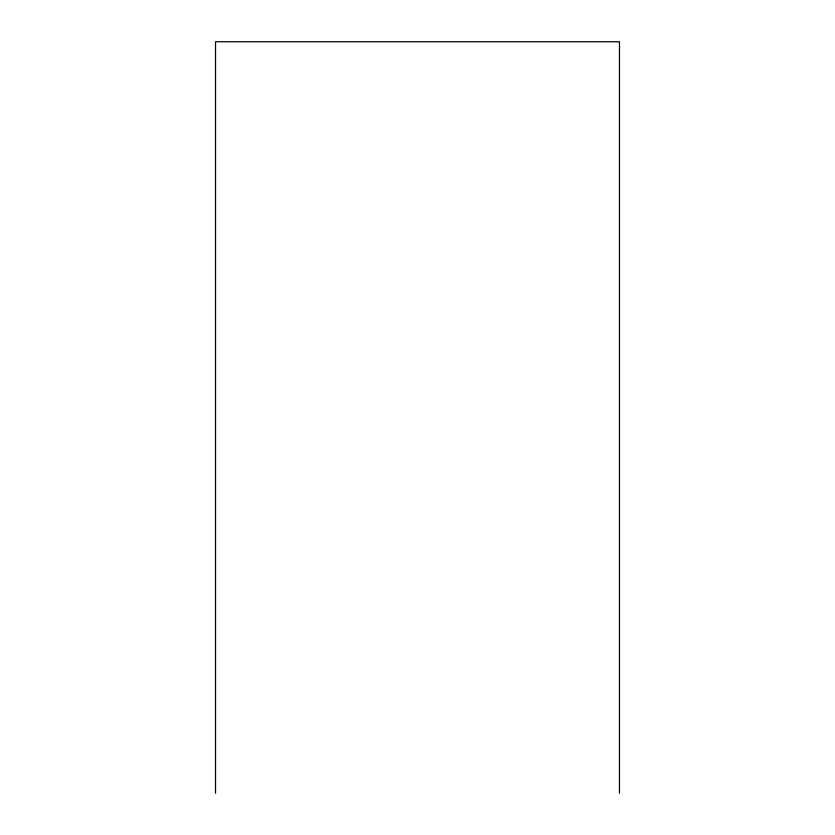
<?xml version="1.0" encoding="UTF-8"?>
<svg xmlns="http://www.w3.org/2000/svg" width="835" height="835" viewBox="0 0 835 835"><rect width="100%" height="100%" fill="white"/><g stroke="black" fill="none" stroke-linecap="round" stroke-linejoin="round"><path stroke-width="1.25" d="M619.476 793.25L619.476 41.75L215.524 41.75L215.524 793.25"/></g></svg>
